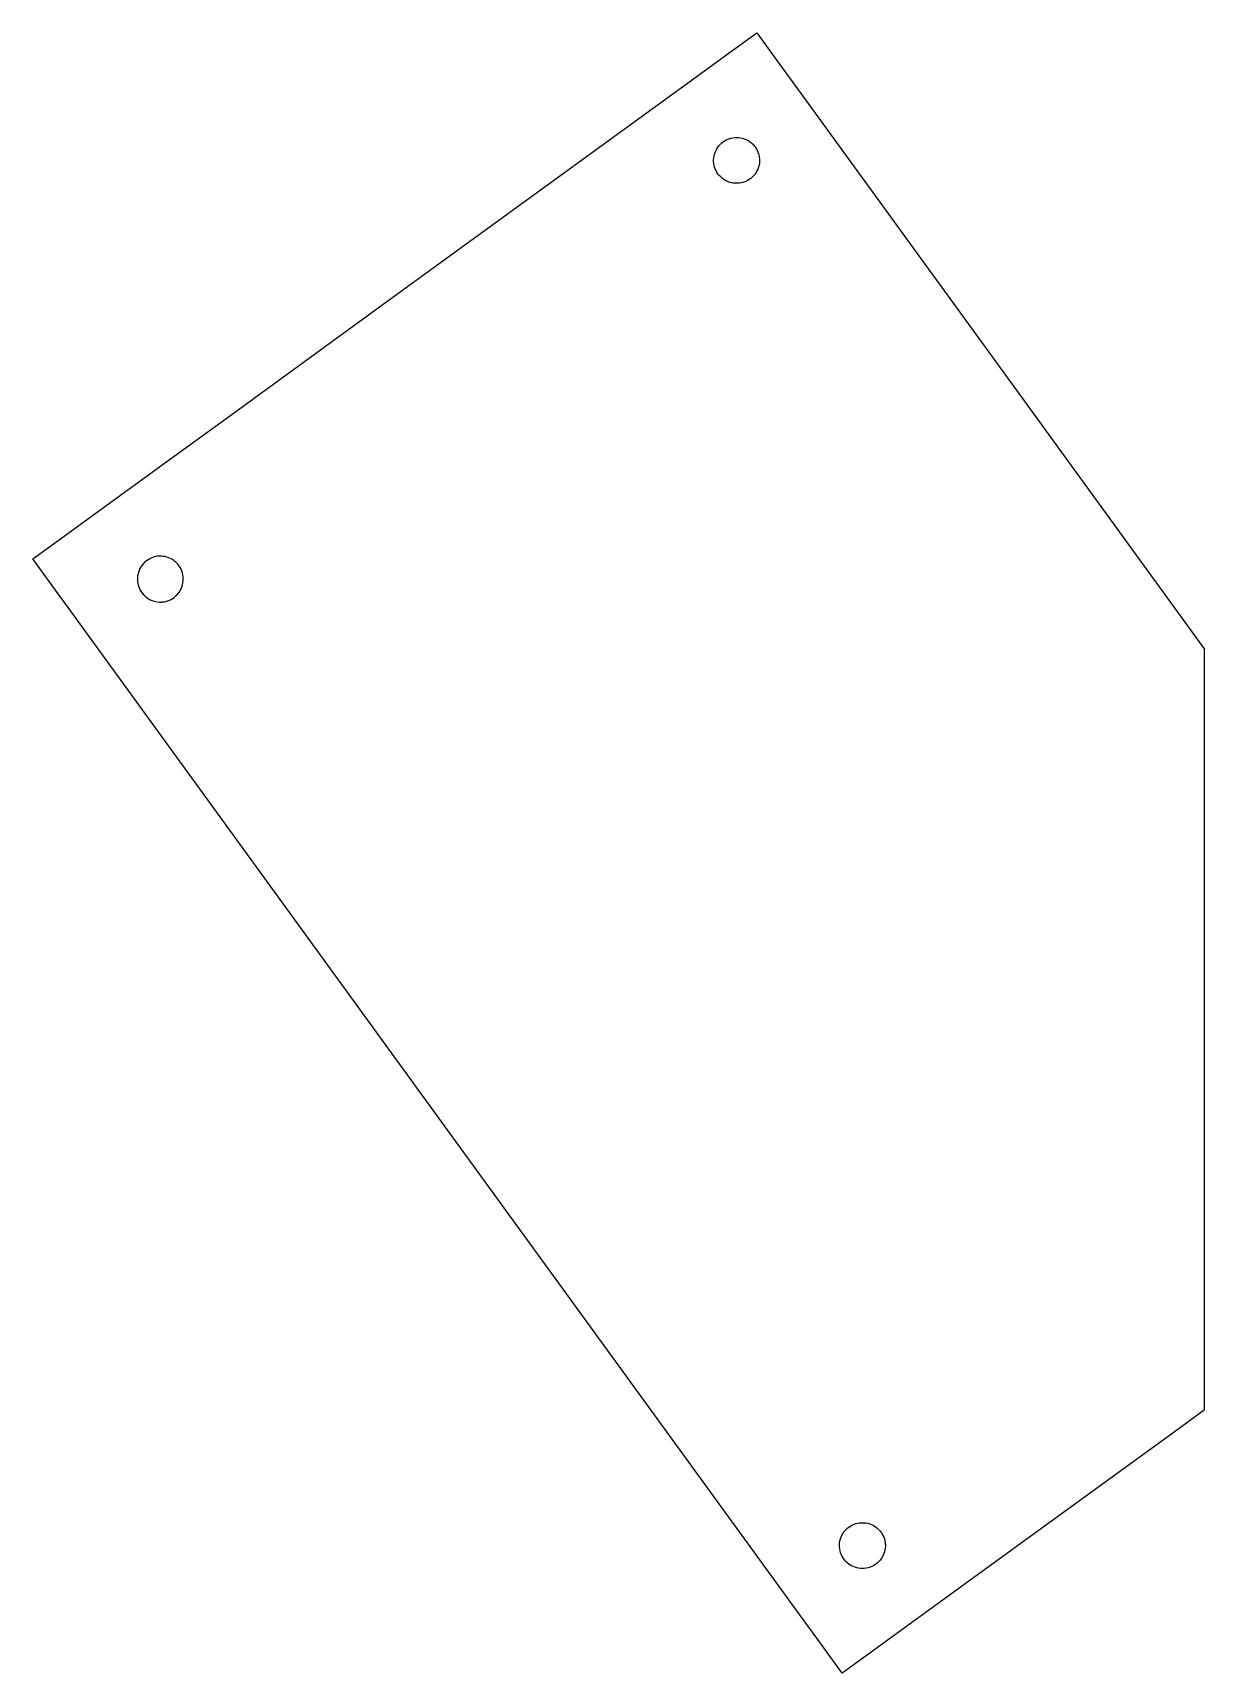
# Model space of a CAD drawing. Header units: millimetres. Extents: x -450 to -195, y 243 to 600.
import ezdxf

# ---------------------------------------------------------------- set-up
doc = ezdxf.new("R2010")
doc.units = ezdxf.units.MM
doc.layers.add('Mesh_cs002', color=7, linetype='CONTINUOUS')

msp = doc.modelspace()

# ---------------------------------------------------------------- linework, layer by layer
at = {"layer": 'Mesh_cs002'}
for p, q in [((-299.331, 595.185, 5.1), (-292.5, 600.148, 5.1)), ((-292.5, 600.148, 5.1), (-287.537, 593.317, 5.1)), ((-303.915, 591.855, 5.1), (-299.331, 595.185, 5.1)), ((-287.537, 593.317, 5.1), (-284.206, 588.733, 5.1)), ((-372.277, 542.187, 5.1), (-303.915, 591.855, 5.1)), ((-284.206, 588.733, 5.1), (-241.956, 530.581, 5.1)), ((-300.987, 575.235, 5.1), (-300.722, 575.578, 5.1)), ((-300.722, 575.578, 5.1), (-300.715, 575.586, 5.1)), ((-300.715, 575.586, 5.1), (-300.421, 575.904, 5.1)), ((-300.421, 575.904, 5.1), (-300.413, 575.912, 5.1)), ((-300.413, 575.912, 5.1), (-300.093, 576.202, 5.1)), ((-300.093, 576.202, 5.1), (-300.084, 576.209, 5.1)), ((-300.084, 576.209, 5.1), (-299.74, 576.469, 5.1)), ((-299.74, 576.469, 5.1), (-299.731, 576.475, 5.1)), ((-299.731, 576.475, 5.1), (-299.366, 576.703, 5.1)), ((-299.366, 576.703, 5.1), (-299.356, 576.708, 5.1)), ((-299.356, 576.708, 5.1), (-298.974, 576.903, 5.1)), ((-298.974, 576.903, 5.1), (-298.964, 576.907, 5.1)), ((-298.964, 576.907, 5.1), (-298.566, 577.067, 5.1)), ((-298.566, 577.067, 5.1), (-298.556, 577.07, 5.1)), ((-298.556, 577.07, 5.1), (-298.147, 577.195, 5.1)), ((-298.147, 577.195, 5.1), (-298.136, 577.197, 5.1)), ((-298.136, 577.197, 5.1), (-297.719, 577.285, 5.1)), ((-297.719, 577.285, 5.1), (-297.708, 577.286, 5.1)), ((-297.708, 577.286, 5.1), (-297.284, 577.337, 5.1)), ((-297.284, 577.337, 5.1), (-296.883, 577.351, 5.1)), ((-296.883, 577.351, 5.1), (-296.872, 577.352, 5.1)), ((-296.872, 577.352, 5.1), (-296.472, 577.333, 5.1)), ((-296.472, 577.333, 5.1), (-296.461, 577.332, 5.1)), ((-296.461, 577.332, 5.1), (-296.065, 577.281, 5.1)), ((-296.065, 577.281, 5.1), (-296.054, 577.279, 5.1)), ((-296.054, 577.279, 5.1), (-295.664, 577.196, 5.1)), ((-295.664, 577.196, 5.1), (-295.654, 577.194, 5.1)), ((-295.654, 577.194, 5.1), (-295.273, 577.079, 5.1)), ((-295.273, 577.079, 5.1), (-295.264, 577.076, 5.1)), ((-295.264, 577.076, 5.1), (-294.894, 576.93, 5.1)), ((-294.894, 576.93, 5.1), (-294.884, 576.927, 5.1)), ((-294.884, 576.927, 5.1), (-294.528, 576.752, 5.1)), ((-294.528, 576.752, 5.1), (-294.519, 576.747, 5.1)), ((-294.519, 576.747, 5.1), (-294.179, 576.545, 5.1)), ((-294.179, 576.545, 5.1), (-294.171, 576.54, 5.1)), ((-294.171, 576.54, 5.1), (-293.849, 576.311, 5.1)), ((-293.849, 576.311, 5.1), (-293.84, 576.305, 5.1)), ((-293.84, 576.305, 5.1), (-293.539, 576.051, 5.1)), ((-293.539, 576.051, 5.1), (-293.531, 576.044, 5.1)), ((-293.531, 576.044, 5.1), (-293.251, 575.767, 5.1)), ((-293.251, 575.767, 5.1), (-293.244, 575.76, 5.1)), ((-293.244, 575.76, 5.1), (-292.988, 575.462, 5.1)), ((-292.988, 575.462, 5.1), (-292.981, 575.454, 5.1)), ((-292.981, 575.454, 5.1), (-292.75, 575.137, 5.1)), ((-301.9, 572.501, 5.1), (-301.872, 572.896, 5.1)), ((-301.9, 572.491, 5.1), (-301.9, 572.501, 5.1)), ((-301.896, 572.095, 5.1), (-301.9, 572.491, 5.1)), ((-301.895, 572.085, 5.1), (-301.896, 572.095, 5.1)), ((-301.859, 571.69, 5.1), (-301.895, 572.085, 5.1)), ((-301.872, 572.906, 5.1), (-301.812, 573.296, 5.1)), ((-301.872, 572.896, 5.1), (-301.872, 572.906, 5.1)), ((-301.812, 573.296, 5.1), (-301.811, 573.306, 5.1)), ((-301.811, 573.306, 5.1), (-301.72, 573.689, 5.1)), ((-301.72, 573.689, 5.1), (-301.718, 573.699, 5.1)), ((-301.718, 573.699, 5.1), (-301.597, 574.073, 5.1)), ((-301.597, 574.073, 5.1), (-301.593, 574.083, 5.1)), ((-301.593, 574.083, 5.1), (-301.443, 574.445, 5.1)), ((-301.443, 574.445, 5.1), (-301.439, 574.455, 5.1)), ((-301.439, 574.455, 5.1), (-301.434, 574.464, 5.1)), ((-301.434, 574.464, 5.1), (-301.234, 574.85, 5.1)), ((-301.234, 574.85, 5.1), (-301.228, 574.859, 5.1)), ((-301.228, 574.859, 5.1), (-300.994, 575.226, 5.1)), ((-300.994, 575.226, 5.1), (-300.987, 575.235, 5.1)), ((-292.744, 575.128, 5.1), (-292.519, 574.756, 5.1)), ((-292.519, 574.756, 5.1), (-292.514, 574.747, 5.1)), ((-292.514, 574.747, 5.1), (-292.323, 574.357, 5.1)), ((-292.323, 574.357, 5.1), (-292.318, 574.348, 5.1)), ((-292.318, 574.348, 5.1), (-292.315, 574.339, 5.1)), ((-292.315, 574.339, 5.1), (-292.159, 573.934, 5.1)), ((-292.159, 573.934, 5.1), (-292.157, 573.924, 5.1)), ((-292.157, 573.924, 5.1), (-292.038, 573.508, 5.1)), ((-292.038, 573.508, 5.1), (-292.036, 573.497, 5.1)), ((-292.036, 573.497, 5.1), (-291.955, 573.073, 5.1)), ((-291.955, 573.073, 5.1), (-291.954, 573.062, 5.1)), ((-291.954, 573.062, 5.1), (-291.91, 572.634, 5.1)), ((-291.906, 572.182, 5.1), (-291.938, 571.754, 5.1)), ((-291.91, 572.634, 5.1), (-291.91, 572.623, 5.1)), ((-291.91, 572.623, 5.1), (-291.905, 572.193, 5.1)), ((-291.905, 572.193, 5.1), (-291.906, 572.182, 5.1)), ((-301.857, 571.68, 5.1), (-301.859, 571.69, 5.1)), ((-301.788, 571.289, 5.1), (-301.857, 571.68, 5.1)), ((-301.786, 571.279, 5.1), (-301.788, 571.289, 5.1)), ((-301.685, 570.894, 5.1), (-301.786, 571.279, 5.1)), ((-301.682, 570.884, 5.1), (-301.685, 570.894, 5.1)), ((-301.55, 570.507, 5.1), (-301.682, 570.884, 5.1)), ((-301.546, 570.498, 5.1), (-301.55, 570.507, 5.1)), ((-301.383, 570.133, 5.1), (-301.546, 570.498, 5.1)), ((-301.378, 570.123, 5.1), (-301.383, 570.133, 5.1)), ((-301.176, 569.756, 5.1), (-301.378, 570.123, 5.1)), ((-301.17, 569.747, 5.1), (-301.176, 569.756, 5.1)), ((-300.948, 569.413, 5.1), (-301.17, 569.747, 5.1)), ((-300.815, 569.239, 5.1), (-300.948, 569.413, 5.1)), ((-300.809, 569.231, 5.1), (-300.815, 569.239, 5.1)), ((-300.664, 569.058, 5.1), (-300.809, 569.231, 5.1)), ((-300.657, 569.051, 5.1), (-300.664, 569.058, 5.1)), ((-300.362, 568.742, 5.1), (-300.657, 569.051, 5.1)), ((-300.355, 568.735, 5.1), (-300.362, 568.742, 5.1)), ((-300.033, 568.453, 5.1), (-300.355, 568.735, 5.1)), ((-300.025, 568.447, 5.1), (-300.033, 568.453, 5.1)), ((-299.679, 568.194, 5.1), (-300.025, 568.447, 5.1)), ((-294.052, 568.245, 5.1), (-294.386, 568.032, 5.1)), ((-294.045, 568.249, 5.1), (-294.052, 568.245, 5.1)), ((-293.728, 568.489, 5.1), (-294.045, 568.249, 5.1)), ((-293.722, 568.494, 5.1), (-293.728, 568.489, 5.1)), ((-293.716, 568.499, 5.1), (-293.722, 568.494, 5.1)), ((-293.42, 568.764, 5.1), (-293.716, 568.499, 5.1)), ((-293.412, 568.772, 5.1), (-293.42, 568.764, 5.1)), ((-293.138, 569.061, 5.1), (-293.412, 568.772, 5.1)), ((-293.131, 569.07, 5.1), (-293.138, 569.061, 5.1)), ((-292.881, 569.381, 5.1), (-293.131, 569.07, 5.1)), ((-292.875, 569.39, 5.1), (-292.881, 569.381, 5.1)), ((-292.651, 569.721, 5.1), (-292.875, 569.39, 5.1)), ((-292.454, 570.07, 5.1), (-292.651, 569.721, 5.1)), ((-292.449, 570.08, 5.1), (-292.454, 570.07, 5.1)), ((-292.269, 570.474, 5.1), (-292.449, 570.08, 5.1)), ((-292.265, 570.484, 5.1), (-292.269, 570.474, 5.1)), ((-292.123, 570.886, 5.1), (-292.265, 570.484, 5.1)), ((-292.119, 570.896, 5.1), (-292.123, 570.886, 5.1)), ((-292.013, 571.31, 5.1), (-292.119, 570.896, 5.1)), ((-292.01, 571.32, 5.1), (-292.013, 571.31, 5.1)), ((-291.94, 571.743, 5.1), (-292.01, 571.32, 5.1)), ((-291.938, 571.754, 5.1), (-291.94, 571.743, 5.1)), ((-299.671, 568.188, 5.1), (-299.679, 568.194, 5.1)), ((-299.303, 567.966, 5.1), (-299.671, 568.188, 5.1)), ((-299.294, 567.961, 5.1), (-299.303, 567.966, 5.1)), ((-298.908, 567.772, 5.1), (-299.294, 567.961, 5.1)), ((-298.898, 567.768, 5.1), (-298.908, 567.772, 5.1)), ((-298.496, 567.613, 5.1), (-298.898, 567.768, 5.1)), ((-298.486, 567.609, 5.1), (-298.496, 567.613, 5.1)), ((-298.07, 567.49, 5.1), (-298.486, 567.609, 5.1)), ((-298.061, 567.488, 5.1), (-298.07, 567.49, 5.1)), ((-297.635, 567.406, 5.1), (-298.061, 567.488, 5.1)), ((-297.625, 567.404, 5.1), (-297.635, 567.406, 5.1)), ((-297.194, 567.361, 5.1), (-297.625, 567.404, 5.1)), ((-297.182, 567.36, 5.1), (-297.194, 567.361, 5.1)), ((-296.748, 567.355, 5.1), (-297.182, 567.36, 5.1)), ((-296.736, 567.355, 5.1), (-296.748, 567.355, 5.1)), ((-296.302, 567.388, 5.1), (-296.736, 567.355, 5.1)), ((-296.291, 567.39, 5.1), (-296.302, 567.388, 5.1)), ((-295.903, 567.453, 5.1), (-296.291, 567.39, 5.1)), ((-295.892, 567.455, 5.1), (-295.903, 567.453, 5.1)), ((-295.51, 567.55, 5.1), (-295.892, 567.455, 5.1)), ((-295.5, 567.553, 5.1), (-295.51, 567.55, 5.1)), ((-295.126, 567.678, 5.1), (-295.5, 567.553, 5.1)), ((-295.116, 567.682, 5.1), (-295.126, 567.678, 5.1)), ((-294.753, 567.838, 5.1), (-295.116, 567.682, 5.1)), ((-294.743, 567.843, 5.1), (-294.753, 567.838, 5.1)), ((-294.393, 568.027, 5.1), (-294.743, 567.843, 5.1)), ((-294.386, 568.032, 5.1), (-294.393, 568.027, 5.1)), ((-407.123, 516.87, 5.1), (-372.277, 542.187, 5.1)), ((-241.956, 530.581, 5.1), (-195, 465.951, 5.1)), ((-420.251, 507.332, 5.1), (-407.123, 516.87, 5.1)), ((-438.843, 493.824, 5.1), (-420.251, 507.332, 5.1)), ((-443.428, 490.493, 5.1), (-438.843, 493.824, 5.1)), ((-450.258, 485.53, 5.1), (-443.428, 490.493, 5.1)), ((-423.07, 486.09, 5.1), (-423.499, 486.019, 5.1)), ((-423.05, 486.093, 5.1), (-423.07, 486.09, 5.1)), ((-422.658, 486.124, 5.1), (-423.05, 486.093, 5.1)), ((-422.648, 486.124, 5.1), (-422.658, 486.124, 5.1)), ((-422.245, 486.123, 5.1), (-422.648, 486.124, 5.1)), ((-421.842, 486.089, 5.1), (-422.245, 486.123, 5.1)), ((-421.453, 486.025, 5.1), (-421.842, 486.089, 5.1)), ((-445.295, 478.699, 5.1), (-450.258, 485.53, 5.1)), ((-427.223, 482.654, 5.1), (-427.332, 482.257, 5.1)), ((-427.086, 483.031, 5.1), (-427.223, 482.654, 5.1)), ((-426.901, 483.428, 5.1), (-427.086, 483.031, 5.1)), ((-426.683, 483.808, 5.1), (-426.901, 483.428, 5.1)), ((-426.432, 484.167, 5.1), (-426.683, 483.808, 5.1)), ((-426.15, 484.504, 5.1), (-426.432, 484.167, 5.1)), ((-425.839, 484.815, 5.1), (-426.15, 484.504, 5.1)), ((-425.5, 485.099, 5.1), (-425.839, 484.815, 5.1)), ((-425.138, 485.351, 5.1), (-425.5, 485.099, 5.1)), ((-424.753, 485.572, 5.1), (-425.138, 485.351, 5.1)), ((-424.35, 485.758, 5.1), (-424.753, 485.572, 5.1)), ((-423.931, 485.907, 5.1), (-424.35, 485.758, 5.1)), ((-423.499, 486.019, 5.1), (-423.931, 485.907, 5.1)), ((-421.443, 486.022, 5.1), (-421.453, 486.025, 5.1)), ((-421.06, 485.927, 5.1), (-421.443, 486.022, 5.1)), ((-421.05, 485.924, 5.1), (-421.06, 485.927, 5.1)), ((-420.675, 485.797, 5.1), (-421.05, 485.924, 5.1)), ((-420.665, 485.793, 5.1), (-420.675, 485.797, 5.1)), ((-420.301, 485.637, 5.1), (-420.665, 485.793, 5.1)), ((-420.292, 485.632, 5.1), (-420.301, 485.637, 5.1)), ((-419.941, 485.446, 5.1), (-420.292, 485.632, 5.1)), ((-419.932, 485.44, 5.1), (-419.941, 485.446, 5.1)), ((-419.597, 485.225, 5.1), (-419.932, 485.44, 5.1)), ((-419.589, 485.219, 5.1), (-419.597, 485.225, 5.1)), ((-419.272, 484.978, 5.1), (-419.589, 485.219, 5.1)), ((-419.264, 484.971, 5.1), (-419.272, 484.978, 5.1)), ((-418.967, 484.703, 5.1), (-419.264, 484.971, 5.1)), ((-418.96, 484.695, 5.1), (-418.967, 484.703, 5.1)), ((-418.672, 484.389, 5.1), (-418.96, 484.695, 5.1)), ((-418.666, 484.381, 5.1), (-418.672, 484.389, 5.1)), ((-418.417, 484.067, 5.1), (-418.666, 484.381, 5.1)), ((-418.292, 483.886, 5.1), (-418.417, 484.067, 5.1)), ((-418.286, 483.878, 5.1), (-418.292, 483.886, 5.1)), ((-418.167, 483.688, 5.1), (-418.286, 483.878, 5.1)), ((-418.162, 483.678, 5.1), (-418.167, 483.688, 5.1)), ((-417.96, 483.303, 5.1), (-418.162, 483.678, 5.1)), ((-417.956, 483.293, 5.1), (-417.96, 483.303, 5.1)), ((-417.787, 482.9, 5.1), (-417.956, 483.293, 5.1)), ((-417.783, 482.891, 5.1), (-417.787, 482.9, 5.1)), ((-417.649, 482.483, 5.1), (-417.783, 482.891, 5.1)), ((-417.647, 482.474, 5.1), (-417.649, 482.483, 5.1)), ((-417.549, 482.055, 5.1), (-417.647, 482.474, 5.1)), ((-427.451, 481.447, 5.1), (-427.461, 481.039, 5.1)), ((-427.461, 481.039, 5.1), (-427.437, 480.632, 5.1)), ((-427.409, 481.854, 5.1), (-427.451, 481.447, 5.1)), ((-427.437, 480.632, 5.1), (-427.38, 480.23, 5.1)), ((-427.332, 482.257, 5.1), (-427.409, 481.854, 5.1)), ((-427.38, 480.23, 5.1), (-427.379, 480.219, 5.1)), ((-427.379, 480.219, 5.1), (-427.291, 479.833, 5.1)), ((-427.291, 479.833, 5.1), (-427.289, 479.824, 5.1)), ((-427.289, 479.824, 5.1), (-427.171, 479.447, 5.1)), ((-427.171, 479.447, 5.1), (-427.019, 479.071, 5.1)), ((-427.019, 479.071, 5.1), (-426.838, 478.71, 5.1)), ((-418.112, 478.663, 5.1), (-417.931, 479.013, 5.1)), ((-417.931, 479.013, 5.1), (-417.927, 479.023, 5.1)), ((-417.927, 479.023, 5.1), (-417.761, 479.425, 5.1)), ((-417.761, 479.425, 5.1), (-417.757, 479.436, 5.1)), ((-417.757, 479.436, 5.1), (-417.628, 479.851, 5.1)), ((-417.628, 479.851, 5.1), (-417.625, 479.862, 5.1)), ((-417.625, 479.862, 5.1), (-417.533, 480.286, 5.1)), ((-417.547, 482.045, 5.1), (-417.549, 482.055, 5.1)), ((-417.486, 481.619, 5.1), (-417.547, 482.045, 5.1)), ((-417.533, 480.286, 5.1), (-417.532, 480.296, 5.1)), ((-417.532, 480.296, 5.1), (-417.478, 480.726, 5.1)), ((-417.485, 481.609, 5.1), (-417.486, 481.619, 5.1)), ((-417.462, 481.178, 5.1), (-417.485, 481.609, 5.1)), ((-417.478, 480.726, 5.1), (-417.477, 480.736, 5.1)), ((-417.477, 480.736, 5.1), (-417.462, 481.168, 5.1)), ((-417.462, 481.168, 5.1), (-417.462, 481.178, 5.1)), ((-441.965, 474.115, 5.1), (-445.295, 478.699, 5.1)), ((-426.838, 478.71, 5.1), (-426.834, 478.701, 5.1)), ((-426.834, 478.701, 5.1), (-426.629, 478.365, 5.1)), ((-426.629, 478.365, 5.1), (-426.394, 478.039, 5.1)), ((-426.394, 478.039, 5.1), (-426.388, 478.031, 5.1)), ((-426.388, 478.031, 5.1), (-426.103, 477.702, 5.1)), ((-426.103, 477.702, 5.1), (-426.096, 477.694, 5.1)), ((-426.096, 477.694, 5.1), (-425.784, 477.392, 5.1)), ((-425.784, 477.392, 5.1), (-425.777, 477.385, 5.1)), ((-425.777, 477.385, 5.1), (-425.769, 477.378, 5.1)), ((-425.769, 477.378, 5.1), (-425.432, 477.106, 5.1)), ((-425.432, 477.106, 5.1), (-425.424, 477.1, 5.1)), ((-425.424, 477.1, 5.1), (-425.065, 476.859, 5.1)), ((-425.065, 476.859, 5.1), (-425.055, 476.853, 5.1)), ((-425.055, 476.853, 5.1), (-424.677, 476.645, 5.1)), ((-424.677, 476.645, 5.1), (-424.667, 476.641, 5.1)), ((-424.667, 476.641, 5.1), (-424.273, 476.467, 5.1)), ((-424.273, 476.467, 5.1), (-424.262, 476.463, 5.1)), ((-424.262, 476.463, 5.1), (-423.855, 476.326, 5.1)), ((-423.855, 476.326, 5.1), (-423.844, 476.323, 5.1)), ((-423.844, 476.323, 5.1), (-423.427, 476.222, 5.1)), ((-423.427, 476.222, 5.1), (-423.416, 476.22, 5.1)), ((-423.416, 476.22, 5.1), (-422.993, 476.156, 5.1)), ((-422.993, 476.156, 5.1), (-422.982, 476.155, 5.1)), ((-422.982, 476.155, 5.1), (-422.555, 476.129, 5.1)), ((-422.555, 476.129, 5.1), (-422.544, 476.129, 5.1)), ((-422.544, 476.129, 5.1), (-422.118, 476.139, 5.1)), ((-422.118, 476.139, 5.1), (-422.107, 476.141, 5.1)), ((-422.107, 476.141, 5.1), (-421.678, 476.19, 5.1)), ((-421.678, 476.19, 5.1), (-421.667, 476.192, 5.1)), ((-421.667, 476.192, 5.1), (-421.274, 476.271, 5.1)), ((-421.274, 476.271, 5.1), (-420.889, 476.382, 5.1)), ((-420.889, 476.382, 5.1), (-420.879, 476.385, 5.1)), ((-420.879, 476.385, 5.1), (-420.506, 476.527, 5.1)), ((-420.506, 476.527, 5.1), (-420.496, 476.531, 5.1)), ((-420.496, 476.531, 5.1), (-420.136, 476.702, 5.1)), ((-420.136, 476.702, 5.1), (-420.126, 476.707, 5.1)), ((-420.126, 476.707, 5.1), (-419.782, 476.907, 5.1)), ((-419.782, 476.907, 5.1), (-419.775, 476.911, 5.1)), ((-419.775, 476.911, 5.1), (-419.769, 476.915, 5.1)), ((-419.769, 476.915, 5.1), (-419.443, 477.142, 5.1)), ((-419.443, 477.142, 5.1), (-419.437, 477.147, 5.1)), ((-419.437, 477.147, 5.1), (-419.131, 477.399, 5.1)), ((-419.131, 477.399, 5.1), (-419.124, 477.405, 5.1)), ((-419.124, 477.405, 5.1), (-418.841, 477.68, 5.1)), ((-418.841, 477.68, 5.1), (-418.833, 477.688, 5.1)), ((-418.833, 477.688, 5.1), (-418.573, 477.985, 5.1)), ((-418.573, 477.985, 5.1), (-418.566, 477.994, 5.1)), ((-418.566, 477.994, 5.1), (-418.331, 478.31, 5.1)), ((-418.331, 478.31, 5.1), (-418.325, 478.32, 5.1)), ((-418.325, 478.32, 5.1), (-418.117, 478.654, 5.1)), ((-418.117, 478.654, 5.1), (-418.112, 478.663, 5.1)), ((-365.534, 368.917, 5.1), (-441.965, 474.115, 5.1)), ((-195, 465.951, 5.1), (-195, 402.848, 5.1)), ((-195, 402.848, 5.1), (-195, 313.878, 5.1)), ((-282.173, 254.18, 5.1), (-365.534, 368.917, 5.1)), ((-195, 313.878, 5.1), (-195, 300.074, 5.1)), ((-195, 300.074, 5.1), (-201.564, 295.305, 5.1)), ((-201.564, 295.305, 5.1), (-228.283, 275.893, 5.1)), ((-271.626, 275.076, 5.1), (-271.264, 275.231, 5.1)), ((-271.264, 275.231, 5.1), (-271.253, 275.235, 5.1)), ((-271.253, 275.235, 5.1), (-270.88, 275.361, 5.1)), ((-270.88, 275.361, 5.1), (-270.869, 275.364, 5.1)), ((-270.869, 275.364, 5.1), (-270.487, 275.458, 5.1)), ((-270.487, 275.458, 5.1), (-270.476, 275.46, 5.1)), ((-270.476, 275.46, 5.1), (-270.088, 275.524, 5.1)), ((-270.088, 275.524, 5.1), (-270.077, 275.525, 5.1)), ((-270.077, 275.525, 5.1), (-269.643, 275.559, 5.1)), ((-269.643, 275.559, 5.1), (-269.632, 275.559, 5.1)), ((-269.632, 275.559, 5.1), (-269.197, 275.554, 5.1)), ((-269.197, 275.554, 5.1), (-269.186, 275.553, 5.1)), ((-269.186, 275.553, 5.1), (-268.754, 275.509, 5.1)), ((-268.754, 275.509, 5.1), (-268.744, 275.507, 5.1)), ((-268.744, 275.507, 5.1), (-268.318, 275.425, 5.1)), ((-268.318, 275.425, 5.1), (-268.309, 275.423, 5.1)), ((-268.309, 275.423, 5.1), (-267.893, 275.304, 5.1)), ((-267.893, 275.304, 5.1), (-267.884, 275.301, 5.1)), ((-267.884, 275.301, 5.1), (-267.481, 275.146, 5.1)), ((-228.283, 275.893, 5.1), (-262.464, 251.059, 5.1)), ((-274.366, 271.604, 5.1), (-274.26, 272.017, 5.1)), ((-274.26, 272.017, 5.1), (-274.256, 272.028, 5.1)), ((-274.256, 272.028, 5.1), (-274.115, 272.43, 5.1)), ((-274.115, 272.43, 5.1), (-274.11, 272.44, 5.1)), ((-274.11, 272.44, 5.1), (-273.931, 272.833, 5.1)), ((-273.931, 272.833, 5.1), (-273.925, 272.843, 5.1)), ((-273.925, 272.843, 5.1), (-273.729, 273.192, 5.1)), ((-273.729, 273.192, 5.1), (-273.504, 273.524, 5.1)), ((-273.504, 273.524, 5.1), (-273.498, 273.533, 5.1)), ((-273.498, 273.533, 5.1), (-273.248, 273.844, 5.1)), ((-273.248, 273.844, 5.1), (-273.241, 273.852, 5.1)), ((-273.241, 273.852, 5.1), (-272.967, 274.141, 5.1)), ((-272.967, 274.141, 5.1), (-272.959, 274.149, 5.1)), ((-272.959, 274.149, 5.1), (-272.663, 274.414, 5.1)), ((-272.663, 274.414, 5.1), (-272.657, 274.42, 5.1)), ((-272.657, 274.42, 5.1), (-272.651, 274.424, 5.1)), ((-272.651, 274.424, 5.1), (-272.335, 274.664, 5.1)), ((-272.335, 274.664, 5.1), (-272.328, 274.669, 5.1)), ((-272.328, 274.669, 5.1), (-271.993, 274.882, 5.1)), ((-271.993, 274.882, 5.1), (-271.986, 274.886, 5.1)), ((-271.986, 274.886, 5.1), (-271.636, 275.071, 5.1)), ((-271.636, 275.071, 5.1), (-271.626, 275.076, 5.1)), ((-267.481, 275.146, 5.1), (-267.472, 275.142, 5.1)), ((-267.472, 275.142, 5.1), (-267.085, 274.952, 5.1)), ((-267.085, 274.952, 5.1), (-267.076, 274.947, 5.1)), ((-267.076, 274.947, 5.1), (-266.709, 274.725, 5.1)), ((-266.709, 274.725, 5.1), (-266.7, 274.72, 5.1)), ((-266.7, 274.72, 5.1), (-266.354, 274.466, 5.1)), ((-266.354, 274.466, 5.1), (-266.346, 274.46, 5.1)), ((-266.346, 274.46, 5.1), (-266.025, 274.178, 5.1)), ((-266.025, 274.178, 5.1), (-266.017, 274.171, 5.1)), ((-266.017, 274.171, 5.1), (-265.722, 273.863, 5.1)), ((-265.722, 273.863, 5.1), (-265.715, 273.855, 5.1)), ((-265.715, 273.855, 5.1), (-265.571, 273.683, 5.1)), ((-265.571, 273.683, 5.1), (-265.564, 273.675, 5.1)), ((-265.564, 273.675, 5.1), (-265.432, 273.5, 5.1)), ((-265.432, 273.5, 5.1), (-265.209, 273.166, 5.1)), ((-265.209, 273.166, 5.1), (-265.203, 273.158, 5.1)), ((-265.203, 273.158, 5.1), (-265.001, 272.79, 5.1)), ((-265.001, 272.79, 5.1), (-264.996, 272.78, 5.1)), ((-264.996, 272.78, 5.1), (-264.833, 272.415, 5.1)), ((-264.833, 272.415, 5.1), (-264.829, 272.406, 5.1)), ((-264.829, 272.406, 5.1), (-264.697, 272.03, 5.1)), ((-264.697, 272.03, 5.1), (-264.694, 272.02, 5.1)), ((-264.694, 272.02, 5.1), (-264.594, 271.635, 5.1)), ((-264.594, 271.635, 5.1), (-264.591, 271.625, 5.1)), ((-264.591, 271.625, 5.1), (-264.522, 271.233, 5.1)), ((-274.474, 270.721, 5.1), (-274.473, 270.732, 5.1)), ((-274.469, 270.291, 5.1), (-274.474, 270.721, 5.1)), ((-274.473, 270.732, 5.1), (-274.441, 271.16, 5.1)), ((-274.469, 270.28, 5.1), (-274.469, 270.291, 5.1)), ((-274.426, 269.851, 5.1), (-274.469, 270.28, 5.1)), ((-274.441, 271.16, 5.1), (-274.439, 271.171, 5.1)), ((-274.439, 271.171, 5.1), (-274.369, 271.593, 5.1)), ((-274.424, 269.84, 5.1), (-274.426, 269.851, 5.1)), ((-274.343, 269.416, 5.1), (-274.424, 269.84, 5.1)), ((-274.369, 271.593, 5.1), (-274.366, 271.604, 5.1)), ((-274.341, 269.405, 5.1), (-274.343, 269.416, 5.1)), ((-274.223, 268.989, 5.1), (-274.341, 269.405, 5.1)), ((-274.22, 268.979, 5.1), (-274.223, 268.989, 5.1)), ((-274.064, 268.574, 5.1), (-274.22, 268.979, 5.1)), ((-274.061, 268.565, 5.1), (-274.064, 268.574, 5.1)), ((-274.056, 268.556, 5.1), (-274.061, 268.565, 5.1)), ((-273.865, 268.166, 5.1), (-274.056, 268.556, 5.1)), ((-273.86, 268.157, 5.1), (-273.865, 268.166, 5.1)), ((-273.635, 267.785, 5.1), (-273.86, 268.157, 5.1)), ((-265.151, 268.054, 5.1), (-265.385, 267.688, 5.1)), ((-265.145, 268.063, 5.1), (-265.151, 268.054, 5.1)), ((-264.945, 268.45, 5.1), (-265.145, 268.063, 5.1)), ((-264.94, 268.459, 5.1), (-264.945, 268.45, 5.1)), ((-264.936, 268.468, 5.1), (-264.94, 268.459, 5.1)), ((-264.786, 268.831, 5.1), (-264.936, 268.468, 5.1)), ((-264.783, 268.84, 5.1), (-264.786, 268.831, 5.1)), ((-264.661, 269.214, 5.1), (-264.783, 268.84, 5.1)), ((-264.659, 269.224, 5.1), (-264.661, 269.214, 5.1)), ((-264.568, 269.608, 5.1), (-264.659, 269.224, 5.1)), ((-264.567, 269.618, 5.1), (-264.568, 269.608, 5.1)), ((-264.507, 270.008, 5.1), (-264.567, 269.618, 5.1)), ((-264.522, 271.233, 5.1), (-264.521, 271.223, 5.1)), ((-264.521, 271.223, 5.1), (-264.484, 270.828, 5.1)), ((-264.479, 270.412, 5.1), (-264.507, 270.018, 5.1)), ((-264.507, 270.018, 5.1), (-264.507, 270.008, 5.1)), ((-264.484, 270.828, 5.1), (-264.483, 270.818, 5.1)), ((-264.483, 270.818, 5.1), (-264.479, 270.422, 5.1)), ((-264.479, 270.422, 5.1), (-264.479, 270.412, 5.1)), ((-273.398, 267.459, 5.1), (-273.629, 267.777, 5.1)), ((-273.392, 267.452, 5.1), (-273.398, 267.459, 5.1)), ((-273.135, 267.153, 5.1), (-273.392, 267.452, 5.1)), ((-273.128, 267.146, 5.1), (-273.135, 267.153, 5.1)), ((-272.848, 266.869, 5.1), (-273.128, 267.146, 5.1)), ((-272.841, 266.863, 5.1), (-272.848, 266.869, 5.1)), ((-272.539, 266.609, 5.1), (-272.841, 266.863, 5.1)), ((-272.53, 266.603, 5.1), (-272.539, 266.609, 5.1)), ((-272.209, 266.374, 5.1), (-272.53, 266.603, 5.1)), ((-272.2, 266.368, 5.1), (-272.209, 266.374, 5.1)), ((-271.86, 266.166, 5.1), (-272.2, 266.368, 5.1)), ((-271.851, 266.161, 5.1), (-271.86, 266.166, 5.1)), ((-271.495, 265.987, 5.1), (-271.851, 266.161, 5.1)), ((-271.485, 265.983, 5.1), (-271.495, 265.987, 5.1)), ((-271.116, 265.838, 5.1), (-271.485, 265.983, 5.1)), ((-271.106, 265.835, 5.1), (-271.116, 265.838, 5.1)), ((-270.725, 265.72, 5.1), (-271.106, 265.835, 5.1)), ((-270.715, 265.717, 5.1), (-270.725, 265.72, 5.1)), ((-270.325, 265.634, 5.1), (-270.715, 265.717, 5.1)), ((-270.314, 265.632, 5.1), (-270.325, 265.634, 5.1)), ((-269.918, 265.581, 5.1), (-270.314, 265.632, 5.1)), ((-269.907, 265.58, 5.1), (-269.918, 265.581, 5.1)), ((-269.507, 265.562, 5.1), (-269.907, 265.58, 5.1)), ((-269.496, 265.562, 5.1), (-269.507, 265.562, 5.1)), ((-269.096, 265.576, 5.1), (-269.496, 265.562, 5.1)), ((-268.671, 265.627, 5.1), (-269.096, 265.576, 5.1)), ((-268.66, 265.629, 5.1), (-268.671, 265.627, 5.1)), ((-268.243, 265.716, 5.1), (-268.66, 265.629, 5.1)), ((-268.232, 265.719, 5.1), (-268.243, 265.716, 5.1)), ((-267.823, 265.843, 5.1), (-268.232, 265.719, 5.1)), ((-267.813, 265.846, 5.1), (-267.823, 265.843, 5.1)), ((-267.416, 266.007, 5.1), (-267.813, 265.846, 5.1)), ((-267.405, 266.011, 5.1), (-267.416, 266.007, 5.1)), ((-267.023, 266.205, 5.1), (-267.405, 266.011, 5.1)), ((-267.013, 266.211, 5.1), (-267.023, 266.205, 5.1)), ((-266.648, 266.439, 5.1), (-267.013, 266.211, 5.1)), ((-266.639, 266.445, 5.1), (-266.648, 266.439, 5.1)), ((-266.295, 266.705, 5.1), (-266.639, 266.445, 5.1)), ((-266.286, 266.711, 5.1), (-266.295, 266.705, 5.1)), ((-265.966, 267.002, 5.1), (-266.286, 266.711, 5.1)), ((-265.958, 267.009, 5.1), (-265.966, 267.002, 5.1)), ((-265.664, 267.327, 5.1), (-265.958, 267.009, 5.1)), ((-265.657, 267.335, 5.1), (-265.664, 267.327, 5.1)), ((-265.392, 267.679, 5.1), (-265.657, 267.335, 5.1)), ((-265.385, 267.688, 5.1), (-265.392, 267.679, 5.1)), ((-278.842, 249.596, 5.1), (-282.173, 254.18, 5.1)), ((-262.464, 251.059, 5.1), (-267.048, 247.728, 5.1)), ((-273.879, 242.765, 5.1), (-278.842, 249.596, 5.1)), ((-267.048, 247.728, 5.1), (-273.879, 242.765, 5.1))]:
    msp.add_line(p, q, dxfattribs=at)

doc.saveas('drawing.dxf')
